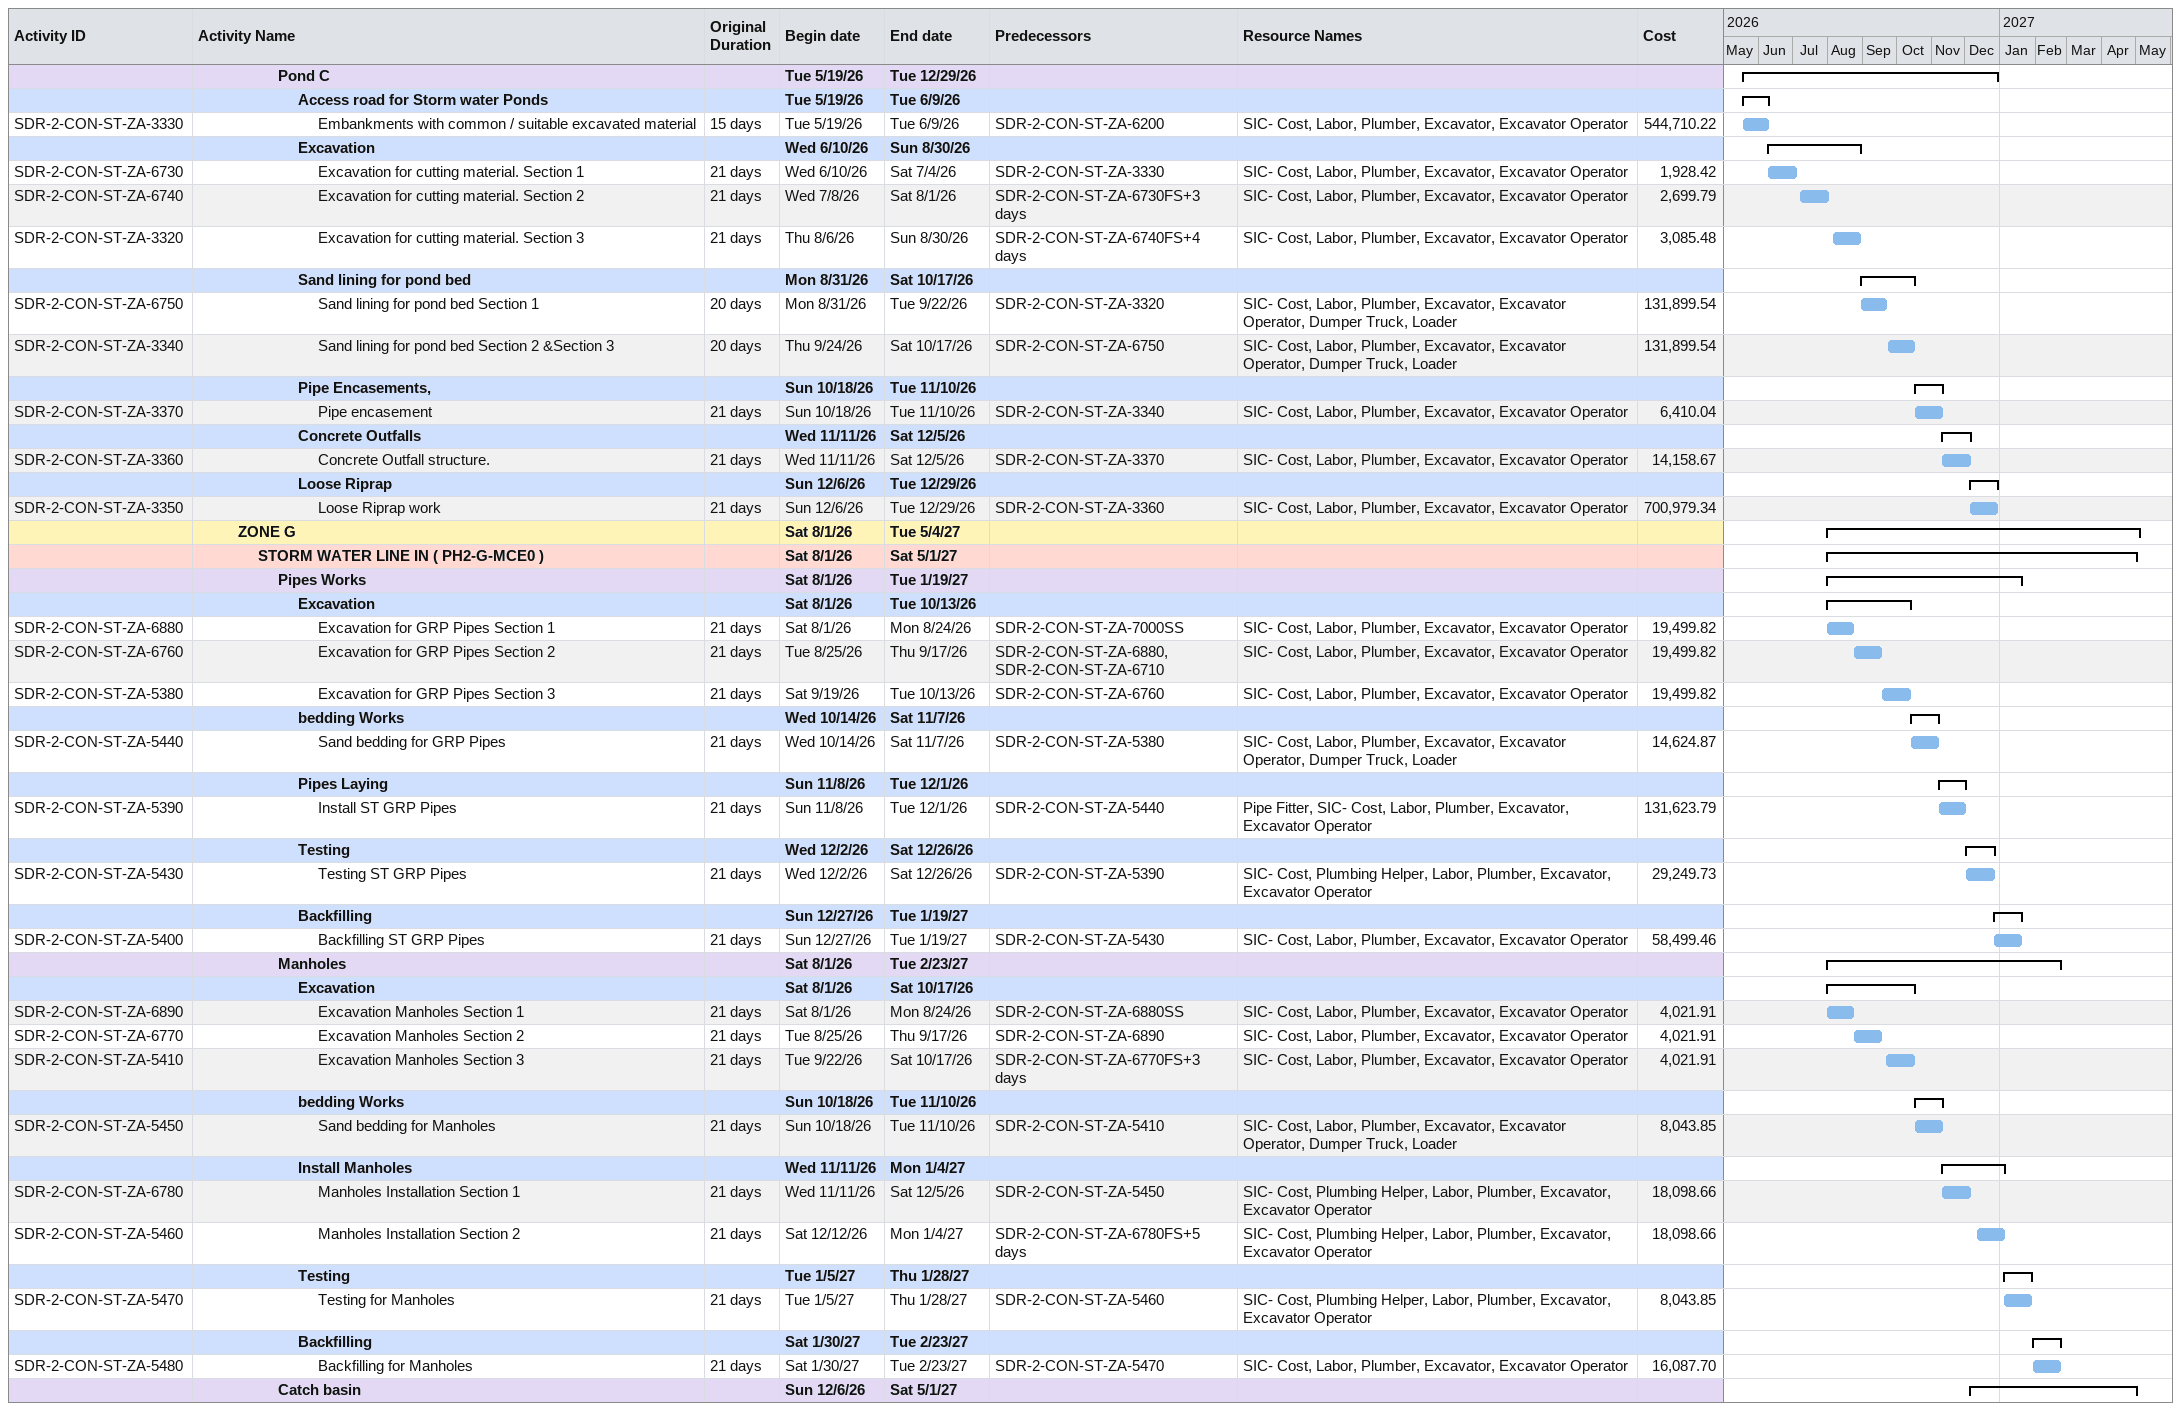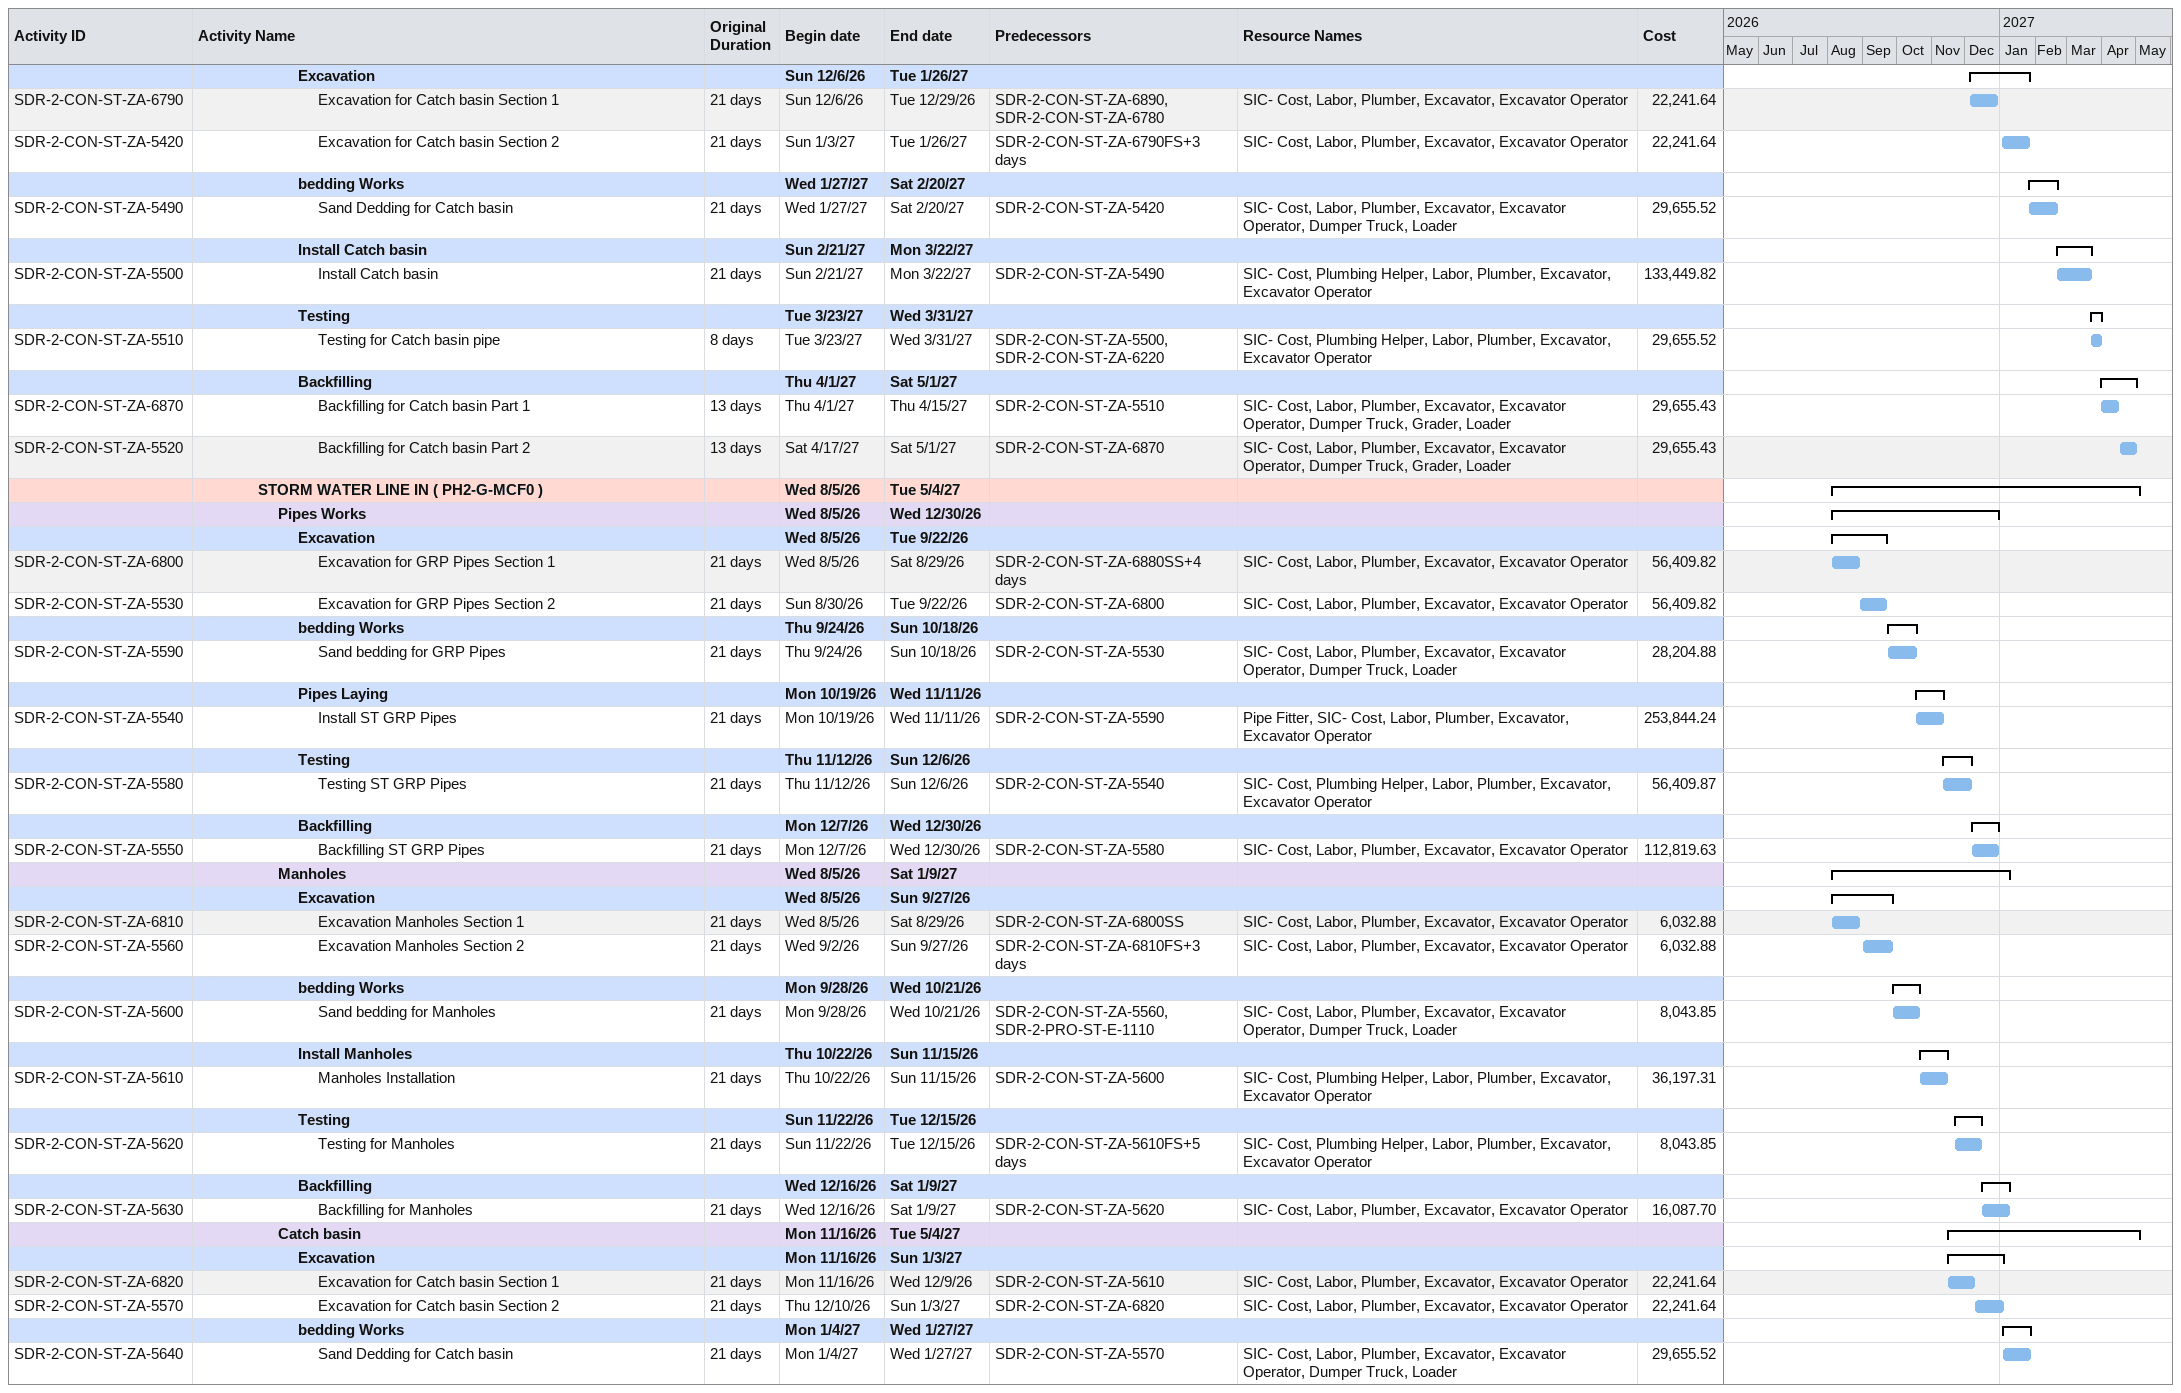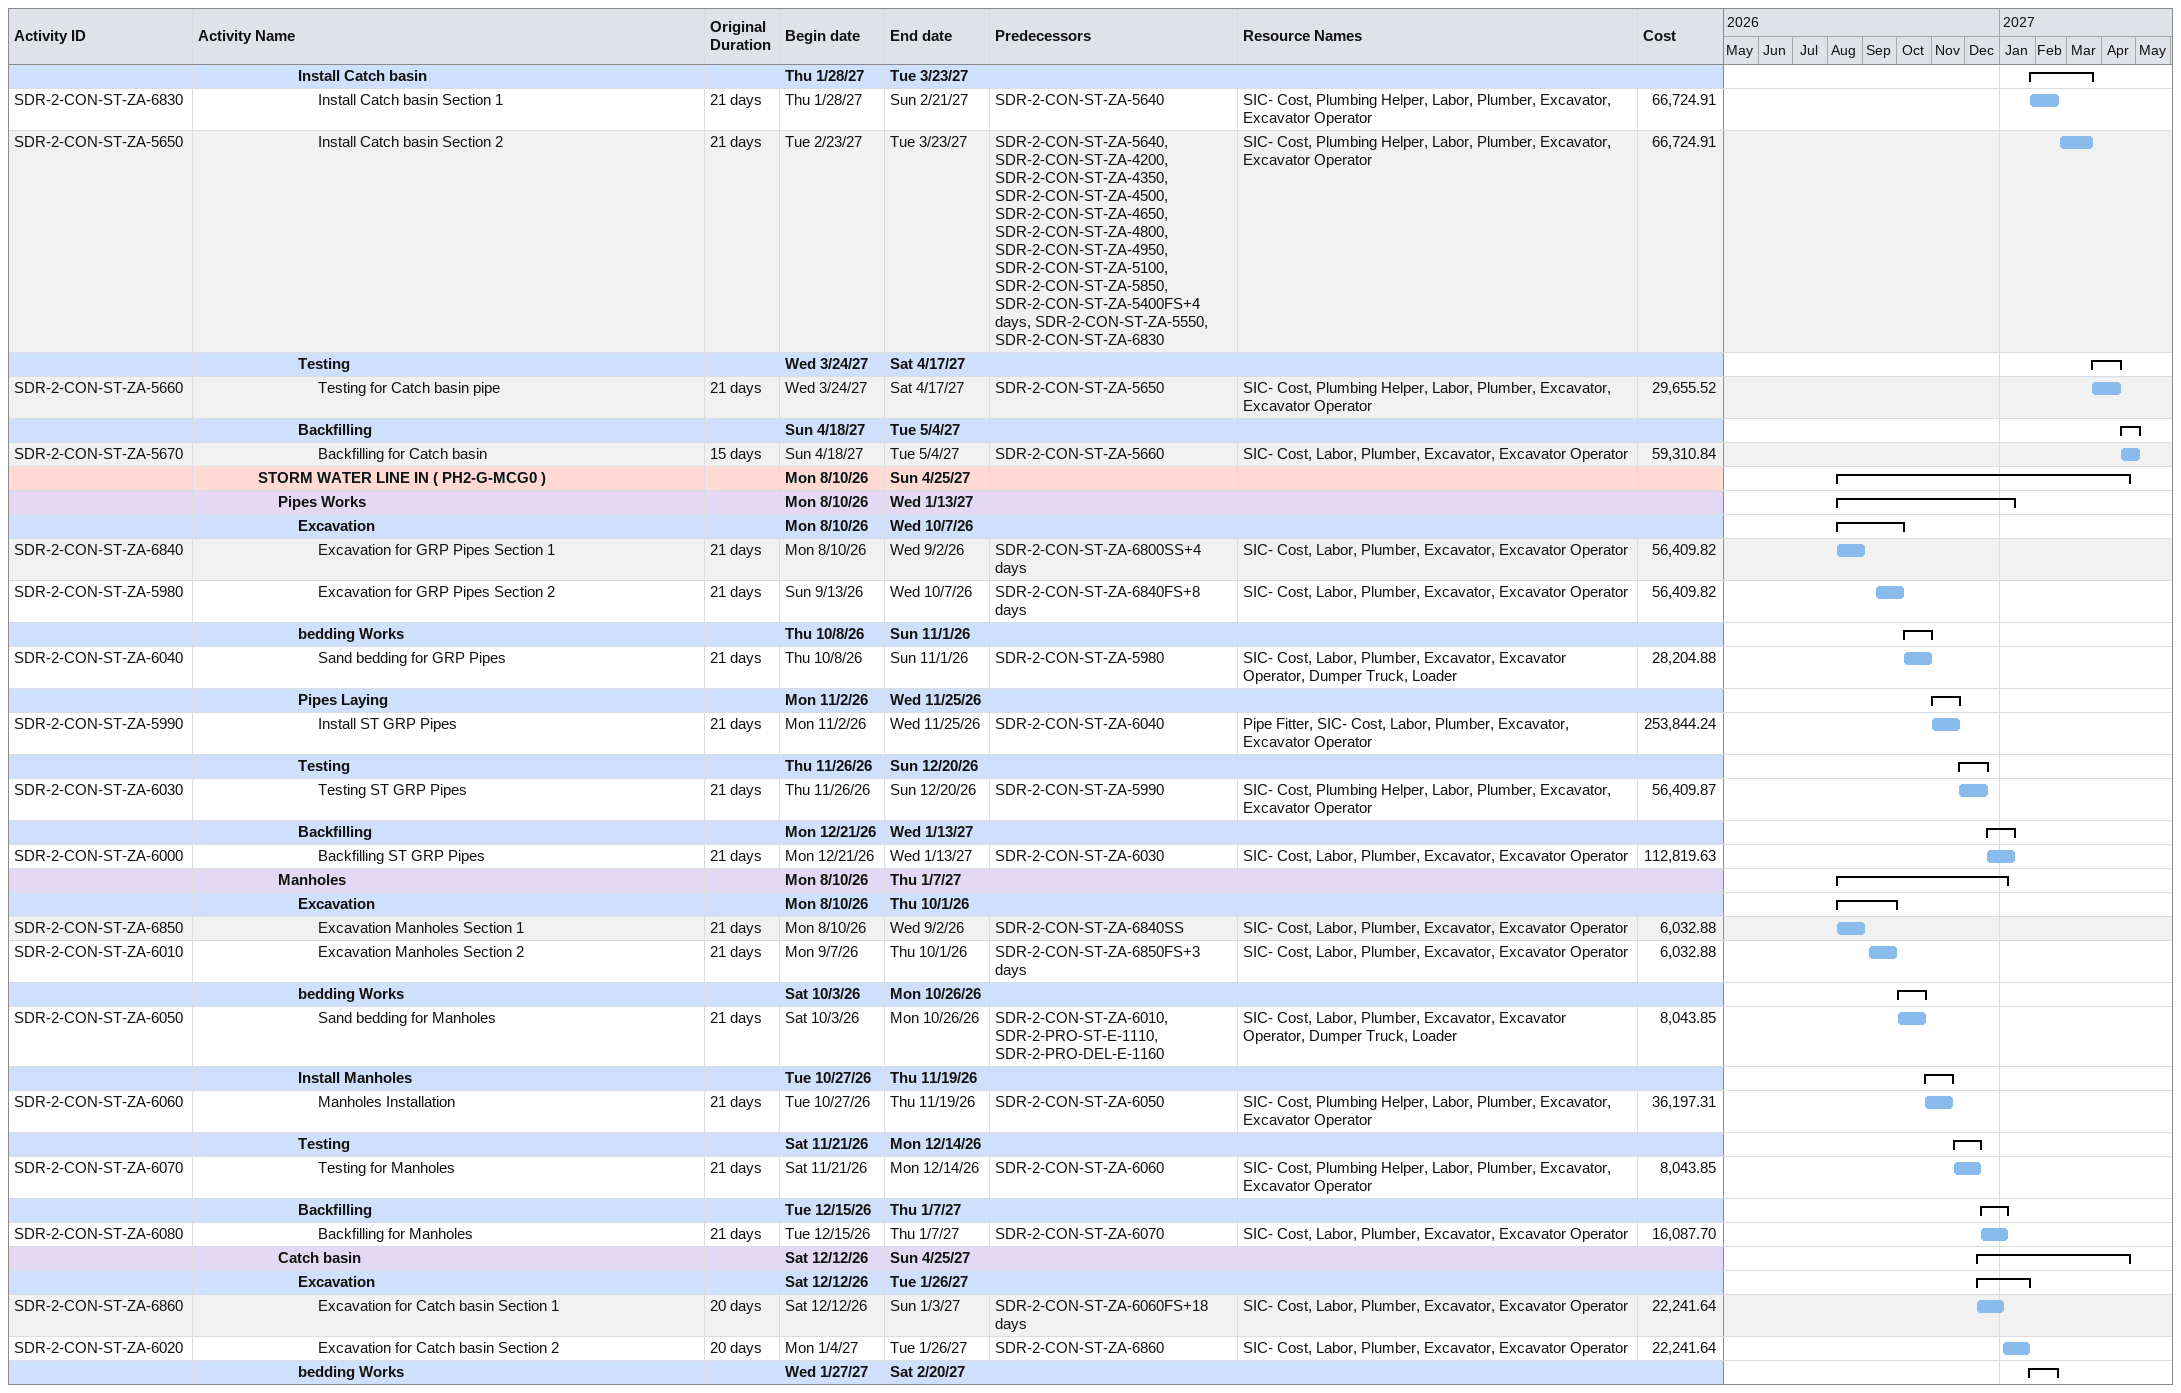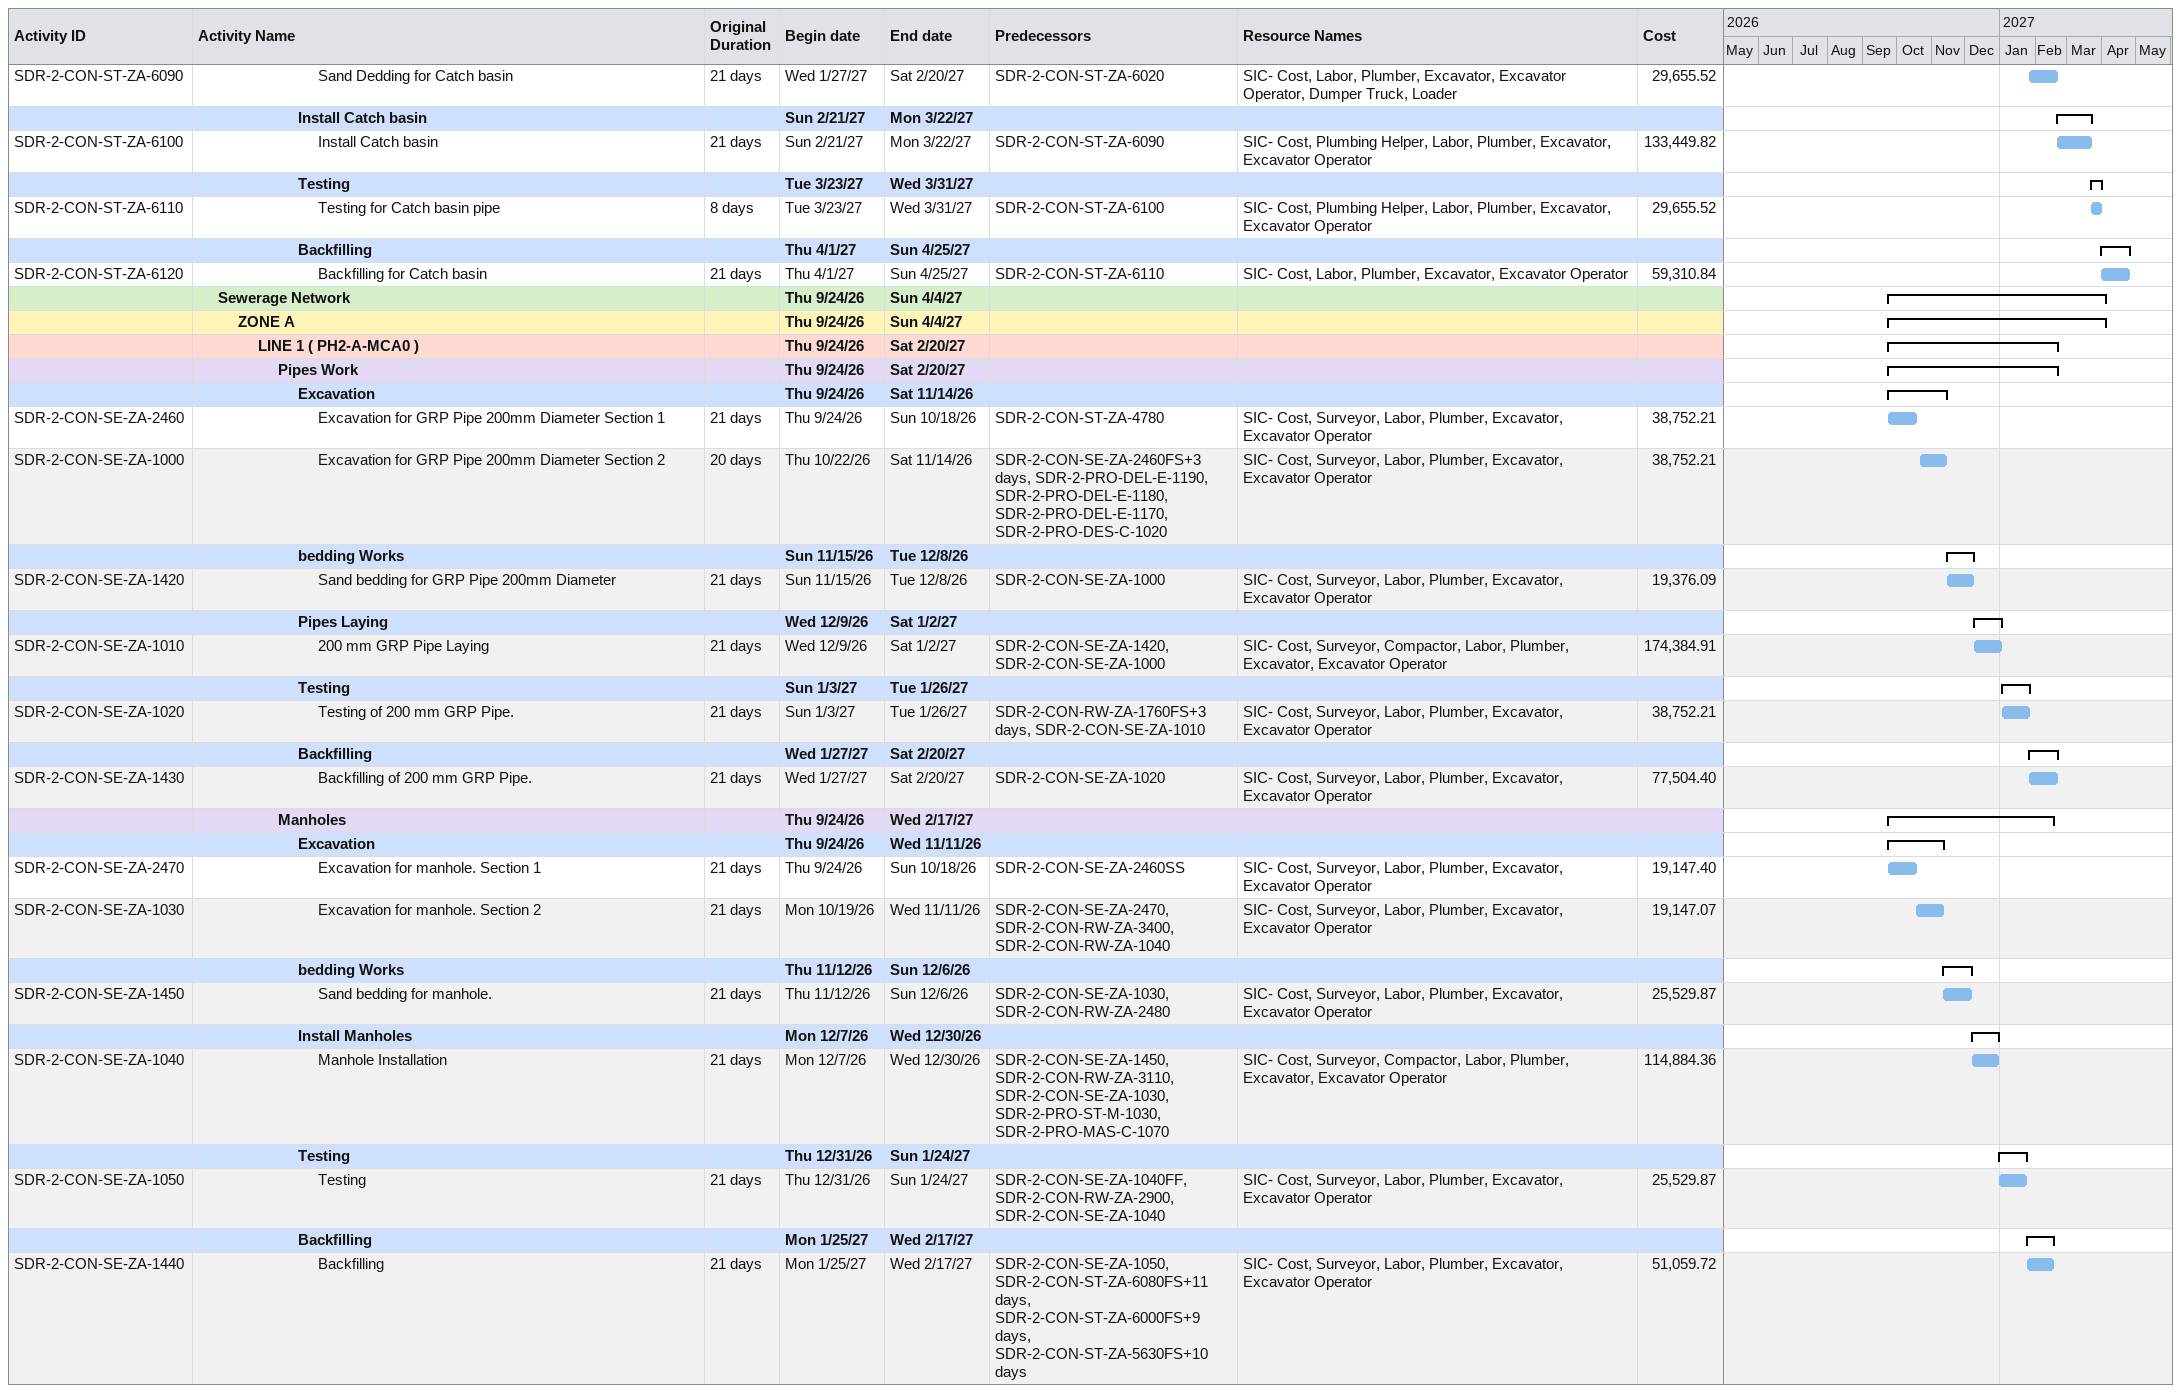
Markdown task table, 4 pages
| ID | Level | Task | Original duration | Start | Finish | Predecessors | Resources | Cost |
|---|---|---|---|---|---|---|---|---|
|  | 5 | **Pond C** |  | 2026-05-19 | 2026-12-29 |  |  |  |
|  | 6 | **Access road for Storm water Ponds** |  | 2026-05-19 | 2026-06-09 |  |  |  |
| SDR-2-CON-ST-ZA-3330 | 7 | Embankments with common / suitable excavated material | 15d | 2026-05-19 | 2026-06-09 | SDR-2-CON-ST-ZA-6200 | SIC- Cost, Labor, Plumber, Excavator, Excavator Operator | 544710.22 |
|  | 6 | **Excavation** |  | 2026-06-10 | 2026-08-30 |  |  |  |
| SDR-2-CON-ST-ZA-6730 | 7 | Excavation for cutting material. Section 1 | 21d | 2026-06-10 | 2026-07-04 | SDR-2-CON-ST-ZA-3330 | SIC- Cost, Labor, Plumber, Excavator, Excavator Operator | 1928.42 |
| SDR-2-CON-ST-ZA-6740 | 7 | Excavation for cutting material. Section 2 | 21d | 2026-07-08 | 2026-08-01 | SDR-2-CON-ST-ZA-6730FS+3d | SIC- Cost, Labor, Plumber, Excavator, Excavator Operator | 2699.79 |
| SDR-2-CON-ST-ZA-3320 | 7 | Excavation for cutting material. Section 3 | 21d | 2026-08-06 | 2026-08-30 | SDR-2-CON-ST-ZA-6740FS+4d | SIC- Cost, Labor, Plumber, Excavator, Excavator Operator | 3085.48 |
|  | 6 | **Sand lining for pond bed** |  | 2026-08-31 | 2026-10-17 |  |  |  |
| SDR-2-CON-ST-ZA-6750 | 7 | Sand lining for pond bed Section 1 | 20d | 2026-08-31 | 2026-09-22 | SDR-2-CON-ST-ZA-3320 | SIC- Cost, Labor, Plumber, Excavator, Excavator Operator, Dumper Truck, Loader | 131899.54 |
| SDR-2-CON-ST-ZA-3340 | 7 | Sand lining for pond bed Section 2 &Section 3 | 20d | 2026-09-24 | 2026-10-17 | SDR-2-CON-ST-ZA-6750 | SIC- Cost, Labor, Plumber, Excavator, Excavator Operator, Dumper Truck, Loader | 131899.54 |
|  | 6 | **Pipe Encasements,** |  | 2026-10-18 | 2026-11-10 |  |  |  |
| SDR-2-CON-ST-ZA-3370 | 7 | Pipe encasement | 21d | 2026-10-18 | 2026-11-10 | SDR-2-CON-ST-ZA-3340 | SIC- Cost, Labor, Plumber, Excavator, Excavator Operator | 6410.04 |
|  | 6 | **Concrete Outfalls** |  | 2026-11-11 | 2026-12-05 |  |  |  |
| SDR-2-CON-ST-ZA-3360 | 7 | Concrete Outfall structure. | 21d | 2026-11-11 | 2026-12-05 | SDR-2-CON-ST-ZA-3370 | SIC- Cost, Labor, Plumber, Excavator, Excavator Operator | 14158.67 |
|  | 6 | **Loose Riprap** |  | 2026-12-06 | 2026-12-29 |  |  |  |
| SDR-2-CON-ST-ZA-3350 | 7 | Loose Riprap work | 21d | 2026-12-06 | 2026-12-29 | SDR-2-CON-ST-ZA-3360 | SIC- Cost, Labor, Plumber, Excavator, Excavator Operator | 700979.34 |
|  | 3 | **ZONE G** |  | 2026-08-01 | 2027-05-04 |  |  |  |
|  | 4 | **STORM WATER LINE IN ( PH2-G-MCE0 )** |  | 2026-08-01 | 2027-05-01 |  |  |  |
|  | 5 | **Pipes Works** |  | 2026-08-01 | 2027-01-19 |  |  |  |
|  | 6 | **Excavation** |  | 2026-08-01 | 2026-10-13 |  |  |  |
| SDR-2-CON-ST-ZA-6880 | 7 | Excavation for GRP Pipes Section 1 | 21d | 2026-08-01 | 2026-08-24 | SDR-2-CON-ST-ZA-7000SS | SIC- Cost, Labor, Plumber, Excavator, Excavator Operator | 19499.82 |
| SDR-2-CON-ST-ZA-6760 | 7 | Excavation for GRP Pipes Section 2 | 21d | 2026-08-25 | 2026-09-17 | SDR-2-CON-ST-ZA-6880, SDR-2-CON-ST-ZA-6710 | SIC- Cost, Labor, Plumber, Excavator, Excavator Operator | 19499.82 |
| SDR-2-CON-ST-ZA-5380 | 7 | Excavation for GRP Pipes Section 3 | 21d | 2026-09-19 | 2026-10-13 | SDR-2-CON-ST-ZA-6760 | SIC- Cost, Labor, Plumber, Excavator, Excavator Operator | 19499.82 |
|  | 6 | **bedding Works** |  | 2026-10-14 | 2026-11-07 |  |  |  |
| SDR-2-CON-ST-ZA-5440 | 7 | Sand bedding for GRP Pipes | 21d | 2026-10-14 | 2026-11-07 | SDR-2-CON-ST-ZA-5380 | SIC- Cost, Labor, Plumber, Excavator, Excavator Operator, Dumper Truck, Loader | 14624.87 |
|  | 6 | **Pipes Laying** |  | 2026-11-08 | 2026-12-01 |  |  |  |
| SDR-2-CON-ST-ZA-5390 | 7 | Install ST GRP Pipes | 21d | 2026-11-08 | 2026-12-01 | SDR-2-CON-ST-ZA-5440 | Pipe Fitter, SIC- Cost, Labor, Plumber, Excavator, Excavator Operator | 131623.79 |
|  | 6 | **Testing** |  | 2026-12-02 | 2026-12-26 |  |  |  |
| SDR-2-CON-ST-ZA-5430 | 7 | Testing ST GRP Pipes | 21d | 2026-12-02 | 2026-12-26 | SDR-2-CON-ST-ZA-5390 | SIC- Cost, Plumbing Helper, Labor, Plumber, Excavator, Excavator Operator | 29249.73 |
|  | 6 | **Backfilling** |  | 2026-12-27 | 2027-01-19 |  |  |  |
| SDR-2-CON-ST-ZA-5400 | 7 | Backfilling ST GRP Pipes | 21d | 2026-12-27 | 2027-01-19 | SDR-2-CON-ST-ZA-5430 | SIC- Cost, Labor, Plumber, Excavator, Excavator Operator | 58499.46 |
|  | 5 | **Manholes** |  | 2026-08-01 | 2027-02-23 |  |  |  |
|  | 6 | **Excavation** |  | 2026-08-01 | 2026-10-17 |  |  |  |
| SDR-2-CON-ST-ZA-6890 | 7 | Excavation Manholes Section 1 | 21d | 2026-08-01 | 2026-08-24 | SDR-2-CON-ST-ZA-6880SS | SIC- Cost, Labor, Plumber, Excavator, Excavator Operator | 4021.91 |
| SDR-2-CON-ST-ZA-6770 | 7 | Excavation Manholes Section 2 | 21d | 2026-08-25 | 2026-09-17 | SDR-2-CON-ST-ZA-6890 | SIC- Cost, Labor, Plumber, Excavator, Excavator Operator | 4021.91 |
| SDR-2-CON-ST-ZA-5410 | 7 | Excavation Manholes Section 3 | 21d | 2026-09-22 | 2026-10-17 | SDR-2-CON-ST-ZA-6770FS+3d | SIC- Cost, Labor, Plumber, Excavator, Excavator Operator | 4021.91 |
|  | 6 | **bedding Works** |  | 2026-10-18 | 2026-11-10 |  |  |  |
| SDR-2-CON-ST-ZA-5450 | 7 | Sand bedding for Manholes | 21d | 2026-10-18 | 2026-11-10 | SDR-2-CON-ST-ZA-5410 | SIC- Cost, Labor, Plumber, Excavator, Excavator Operator, Dumper Truck, Loader | 8043.85 |
|  | 6 | **Install Manholes** |  | 2026-11-11 | 2027-01-04 |  |  |  |
| SDR-2-CON-ST-ZA-6780 | 7 | Manholes Installation Section 1 | 21d | 2026-11-11 | 2026-12-05 | SDR-2-CON-ST-ZA-5450 | SIC- Cost, Plumbing Helper, Labor, Plumber, Excavator, Excavator Operator | 18098.66 |
| SDR-2-CON-ST-ZA-5460 | 7 | Manholes Installation Section 2 | 21d | 2026-12-12 | 2027-01-04 | SDR-2-CON-ST-ZA-6780FS+5d | SIC- Cost, Plumbing Helper, Labor, Plumber, Excavator, Excavator Operator | 18098.66 |
|  | 6 | **Testing** |  | 2027-01-05 | 2027-01-28 |  |  |  |
| SDR-2-CON-ST-ZA-5470 | 7 | Testing for Manholes | 21d | 2027-01-05 | 2027-01-28 | SDR-2-CON-ST-ZA-5460 | SIC- Cost, Plumbing Helper, Labor, Plumber, Excavator, Excavator Operator | 8043.85 |
|  | 6 | **Backfilling** |  | 2027-01-30 | 2027-02-23 |  |  |  |
| SDR-2-CON-ST-ZA-5480 | 7 | Backfilling for Manholes | 21d | 2027-01-30 | 2027-02-23 | SDR-2-CON-ST-ZA-5470 | SIC- Cost, Labor, Plumber, Excavator, Excavator Operator | 16087.70 |
|  | 5 | **Catch basin** |  | 2026-12-06 | 2027-05-01 |  |  |  |
|  | 6 | **Excavation** |  | 2026-12-06 | 2027-01-26 |  |  |  |
| SDR-2-CON-ST-ZA-6790 | 7 | Excavation for Catch basin Section 1 | 21d | 2026-12-06 | 2026-12-29 | SDR-2-CON-ST-ZA-6890, SDR-2-CON-ST-ZA-6780 | SIC- Cost, Labor, Plumber, Excavator, Excavator Operator | 22241.64 |
| SDR-2-CON-ST-ZA-5420 | 7 | Excavation for Catch basin Section 2 | 21d | 2027-01-03 | 2027-01-26 | SDR-2-CON-ST-ZA-6790FS+3d | SIC- Cost, Labor, Plumber, Excavator, Excavator Operator | 22241.64 |
|  | 6 | **bedding Works** |  | 2027-01-27 | 2027-02-20 |  |  |  |
| SDR-2-CON-ST-ZA-5490 | 7 | Sand Dedding for Catch basin | 21d | 2027-01-27 | 2027-02-20 | SDR-2-CON-ST-ZA-5420 | SIC- Cost, Labor, Plumber, Excavator, Excavator Operator, Dumper Truck, Loader | 29655.52 |
|  | 6 | **Install Catch basin** |  | 2027-02-21 | 2027-03-22 |  |  |  |
| SDR-2-CON-ST-ZA-5500 | 7 | Install Catch basin | 21d | 2027-02-21 | 2027-03-22 | SDR-2-CON-ST-ZA-5490 | SIC- Cost, Plumbing Helper, Labor, Plumber, Excavator, Excavator Operator | 133449.82 |
|  | 6 | **Testing** |  | 2027-03-23 | 2027-03-31 |  |  |  |
| SDR-2-CON-ST-ZA-5510 | 7 | Testing for Catch basin pipe | 8d | 2027-03-23 | 2027-03-31 | SDR-2-CON-ST-ZA-5500, SDR-2-CON-ST-ZA-6220 | SIC- Cost, Plumbing Helper, Labor, Plumber, Excavator, Excavator Operator | 29655.52 |
|  | 6 | **Backfilling** |  | 2027-04-01 | 2027-05-01 |  |  |  |
| SDR-2-CON-ST-ZA-6870 | 7 | Backfilling for Catch basin Part 1 | 13d | 2027-04-01 | 2027-04-15 | SDR-2-CON-ST-ZA-5510 | SIC- Cost, Labor, Plumber, Excavator, Excavator Operator, Dumper Truck, Grader, Loader | 29655.43 |
| SDR-2-CON-ST-ZA-5520 | 7 | Backfilling for Catch basin Part 2 | 13d | 2027-04-17 | 2027-05-01 | SDR-2-CON-ST-ZA-6870 | SIC- Cost, Labor, Plumber, Excavator, Excavator Operator, Dumper Truck, Grader, Loader | 29655.43 |
|  | 4 | **STORM WATER LINE IN ( PH2-G-MCF0 )** |  | 2026-08-05 | 2027-05-04 |  |  |  |
|  | 5 | **Pipes Works** |  | 2026-08-05 | 2026-12-30 |  |  |  |
|  | 6 | **Excavation** |  | 2026-08-05 | 2026-09-22 |  |  |  |
| SDR-2-CON-ST-ZA-6800 | 7 | Excavation for GRP Pipes Section 1 | 21d | 2026-08-05 | 2026-08-29 | SDR-2-CON-ST-ZA-6880SS+4d | SIC- Cost, Labor, Plumber, Excavator, Excavator Operator | 56409.82 |
| SDR-2-CON-ST-ZA-5530 | 7 | Excavation for GRP Pipes Section 2 | 21d | 2026-08-30 | 2026-09-22 | SDR-2-CON-ST-ZA-6800 | SIC- Cost, Labor, Plumber, Excavator, Excavator Operator | 56409.82 |
|  | 6 | **bedding Works** |  | 2026-09-24 | 2026-10-18 |  |  |  |
| SDR-2-CON-ST-ZA-5590 | 7 | Sand bedding for GRP Pipes | 21d | 2026-09-24 | 2026-10-18 | SDR-2-CON-ST-ZA-5530 | SIC- Cost, Labor, Plumber, Excavator, Excavator Operator, Dumper Truck, Loader | 28204.88 |
|  | 6 | **Pipes Laying** |  | 2026-10-19 | 2026-11-11 |  |  |  |
| SDR-2-CON-ST-ZA-5540 | 7 | Install ST GRP Pipes | 21d | 2026-10-19 | 2026-11-11 | SDR-2-CON-ST-ZA-5590 | Pipe Fitter, SIC- Cost, Labor, Plumber, Excavator, Excavator Operator | 253844.24 |
|  | 6 | **Testing** |  | 2026-11-12 | 2026-12-06 |  |  |  |
| SDR-2-CON-ST-ZA-5580 | 7 | Testing ST GRP Pipes | 21d | 2026-11-12 | 2026-12-06 | SDR-2-CON-ST-ZA-5540 | SIC- Cost, Plumbing Helper, Labor, Plumber, Excavator, Excavator Operator | 56409.87 |
|  | 6 | **Backfilling** |  | 2026-12-07 | 2026-12-30 |  |  |  |
| SDR-2-CON-ST-ZA-5550 | 7 | Backfilling ST GRP Pipes | 21d | 2026-12-07 | 2026-12-30 | SDR-2-CON-ST-ZA-5580 | SIC- Cost, Labor, Plumber, Excavator, Excavator Operator | 112819.63 |
|  | 5 | **Manholes** |  | 2026-08-05 | 2027-01-09 |  |  |  |
|  | 6 | **Excavation** |  | 2026-08-05 | 2026-09-27 |  |  |  |
| SDR-2-CON-ST-ZA-6810 | 7 | Excavation Manholes Section 1 | 21d | 2026-08-05 | 2026-08-29 | SDR-2-CON-ST-ZA-6800SS | SIC- Cost, Labor, Plumber, Excavator, Excavator Operator | 6032.88 |
| SDR-2-CON-ST-ZA-5560 | 7 | Excavation Manholes Section 2 | 21d | 2026-09-02 | 2026-09-27 | SDR-2-CON-ST-ZA-6810FS+3d | SIC- Cost, Labor, Plumber, Excavator, Excavator Operator | 6032.88 |
|  | 6 | **bedding Works** |  | 2026-09-28 | 2026-10-21 |  |  |  |
| SDR-2-CON-ST-ZA-5600 | 7 | Sand bedding for Manholes | 21d | 2026-09-28 | 2026-10-21 | SDR-2-CON-ST-ZA-5560, SDR-2-PRO-ST-E-1110 | SIC- Cost, Labor, Plumber, Excavator, Excavator Operator, Dumper Truck, Loader | 8043.85 |
|  | 6 | **Install Manholes** |  | 2026-10-22 | 2026-11-15 |  |  |  |
| SDR-2-CON-ST-ZA-5610 | 7 | Manholes Installation | 21d | 2026-10-22 | 2026-11-15 | SDR-2-CON-ST-ZA-5600 | SIC- Cost, Plumbing Helper, Labor, Plumber, Excavator, Excavator Operator | 36197.31 |
|  | 6 | **Testing** |  | 2026-11-22 | 2026-12-15 |  |  |  |
| SDR-2-CON-ST-ZA-5620 | 7 | Testing for Manholes | 21d | 2026-11-22 | 2026-12-15 | SDR-2-CON-ST-ZA-5610FS+5d | SIC- Cost, Plumbing Helper, Labor, Plumber, Excavator, Excavator Operator | 8043.85 |
|  | 6 | **Backfilling** |  | 2026-12-16 | 2027-01-09 |  |  |  |
| SDR-2-CON-ST-ZA-5630 | 7 | Backfilling for Manholes | 21d | 2026-12-16 | 2027-01-09 | SDR-2-CON-ST-ZA-5620 | SIC- Cost, Labor, Plumber, Excavator, Excavator Operator | 16087.70 |
|  | 5 | **Catch basin** |  | 2026-11-16 | 2027-05-04 |  |  |  |
|  | 6 | **Excavation** |  | 2026-11-16 | 2027-01-03 |  |  |  |
| SDR-2-CON-ST-ZA-6820 | 7 | Excavation for Catch basin Section 1 | 21d | 2026-11-16 | 2026-12-09 | SDR-2-CON-ST-ZA-5610 | SIC- Cost, Labor, Plumber, Excavator, Excavator Operator | 22241.64 |
| SDR-2-CON-ST-ZA-5570 | 7 | Excavation for Catch basin Section 2 | 21d | 2026-12-10 | 2027-01-03 | SDR-2-CON-ST-ZA-6820 | SIC- Cost, Labor, Plumber, Excavator, Excavator Operator | 22241.64 |
|  | 6 | **bedding Works** |  | 2027-01-04 | 2027-01-27 |  |  |  |
| SDR-2-CON-ST-ZA-5640 | 7 | Sand Dedding for Catch basin | 21d | 2027-01-04 | 2027-01-27 | SDR-2-CON-ST-ZA-5570 | SIC- Cost, Labor, Plumber, Excavator, Excavator Operator, Dumper Truck, Loader | 29655.52 |
|  | 6 | **Install Catch basin** |  | 2027-01-28 | 2027-03-23 |  |  |  |
| SDR-2-CON-ST-ZA-6830 | 7 | Install Catch basin Section 1 | 21d | 2027-01-28 | 2027-02-21 | SDR-2-CON-ST-ZA-5640 | SIC- Cost, Plumbing Helper, Labor, Plumber, Excavator, Excavator Operator | 66724.91 |
| SDR-2-CON-ST-ZA-5650 | 7 | Install Catch basin Section 2 | 21d | 2027-02-23 | 2027-03-23 | SDR-2-CON-ST-ZA-5640, SDR-2-CON-ST-ZA-4200, SDR-2-CON-ST-ZA-4350, SDR-2-CON-ST-ZA-4500, SDR-2-CON-ST-ZA-4650, SDR-2-CON-ST-ZA-4800, SDR-2-CON-ST-ZA-4950, SDR-2-CON-ST-ZA-5100, SDR-2-CON-ST-ZA-5850, SDR-2-CON-ST-ZA-5400FS+4d, SDR-2-CON-ST-ZA-5550, SDR-2-CON-ST-ZA-6830 | SIC- Cost, Plumbing Helper, Labor, Plumber, Excavator, Excavator Operator | 66724.91 |
|  | 6 | **Testing** |  | 2027-03-24 | 2027-04-17 |  |  |  |
| SDR-2-CON-ST-ZA-5660 | 7 | Testing for Catch basin pipe | 21d | 2027-03-24 | 2027-04-17 | SDR-2-CON-ST-ZA-5650 | SIC- Cost, Plumbing Helper, Labor, Plumber, Excavator, Excavator Operator | 29655.52 |
|  | 6 | **Backfilling** |  | 2027-04-18 | 2027-05-04 |  |  |  |
| SDR-2-CON-ST-ZA-5670 | 7 | Backfilling for Catch basin | 15d | 2027-04-18 | 2027-05-04 | SDR-2-CON-ST-ZA-5660 | SIC- Cost, Labor, Plumber, Excavator, Excavator Operator | 59310.84 |
|  | 4 | **STORM WATER LINE IN ( PH2-G-MCG0 )** |  | 2026-08-10 | 2027-04-25 |  |  |  |
|  | 5 | **Pipes Works** |  | 2026-08-10 | 2027-01-13 |  |  |  |
|  | 6 | **Excavation** |  | 2026-08-10 | 2026-10-07 |  |  |  |
| SDR-2-CON-ST-ZA-6840 | 7 | Excavation for GRP Pipes Section 1 | 21d | 2026-08-10 | 2026-09-02 | SDR-2-CON-ST-ZA-6800SS+4d | SIC- Cost, Labor, Plumber, Excavator, Excavator Operator | 56409.82 |
| SDR-2-CON-ST-ZA-5980 | 7 | Excavation for GRP Pipes Section 2 | 21d | 2026-09-13 | 2026-10-07 | SDR-2-CON-ST-ZA-6840FS+8d | SIC- Cost, Labor, Plumber, Excavator, Excavator Operator | 56409.82 |
|  | 6 | **bedding Works** |  | 2026-10-08 | 2026-11-01 |  |  |  |
| SDR-2-CON-ST-ZA-6040 | 7 | Sand bedding for GRP Pipes | 21d | 2026-10-08 | 2026-11-01 | SDR-2-CON-ST-ZA-5980 | SIC- Cost, Labor, Plumber, Excavator, Excavator Operator, Dumper Truck, Loader | 28204.88 |
|  | 6 | **Pipes Laying** |  | 2026-11-02 | 2026-11-25 |  |  |  |
| SDR-2-CON-ST-ZA-5990 | 7 | Install ST GRP Pipes | 21d | 2026-11-02 | 2026-11-25 | SDR-2-CON-ST-ZA-6040 | Pipe Fitter, SIC- Cost, Labor, Plumber, Excavator, Excavator Operator | 253844.24 |
|  | 6 | **Testing** |  | 2026-11-26 | 2026-12-20 |  |  |  |
| SDR-2-CON-ST-ZA-6030 | 7 | Testing ST GRP Pipes | 21d | 2026-11-26 | 2026-12-20 | SDR-2-CON-ST-ZA-5990 | SIC- Cost, Plumbing Helper, Labor, Plumber, Excavator, Excavator Operator | 56409.87 |
|  | 6 | **Backfilling** |  | 2026-12-21 | 2027-01-13 |  |  |  |
| SDR-2-CON-ST-ZA-6000 | 7 | Backfilling ST GRP Pipes | 21d | 2026-12-21 | 2027-01-13 | SDR-2-CON-ST-ZA-6030 | SIC- Cost, Labor, Plumber, Excavator, Excavator Operator | 112819.63 |
|  | 5 | **Manholes** |  | 2026-08-10 | 2027-01-07 |  |  |  |
|  | 6 | **Excavation** |  | 2026-08-10 | 2026-10-01 |  |  |  |
| SDR-2-CON-ST-ZA-6850 | 7 | Excavation Manholes Section 1 | 21d | 2026-08-10 | 2026-09-02 | SDR-2-CON-ST-ZA-6840SS | SIC- Cost, Labor, Plumber, Excavator, Excavator Operator | 6032.88 |
| SDR-2-CON-ST-ZA-6010 | 7 | Excavation Manholes Section 2 | 21d | 2026-09-07 | 2026-10-01 | SDR-2-CON-ST-ZA-6850FS+3d | SIC- Cost, Labor, Plumber, Excavator, Excavator Operator | 6032.88 |
|  | 6 | **bedding Works** |  | 2026-10-03 | 2026-10-26 |  |  |  |
| SDR-2-CON-ST-ZA-6050 | 7 | Sand bedding for Manholes | 21d | 2026-10-03 | 2026-10-26 | SDR-2-CON-ST-ZA-6010, SDR-2-PRO-ST-E-1110, SDR-2-PRO-DEL-E-1160 | SIC- Cost, Labor, Plumber, Excavator, Excavator Operator, Dumper Truck, Loader | 8043.85 |
|  | 6 | **Install Manholes** |  | 2026-10-27 | 2026-11-19 |  |  |  |
| SDR-2-CON-ST-ZA-6060 | 7 | Manholes Installation | 21d | 2026-10-27 | 2026-11-19 | SDR-2-CON-ST-ZA-6050 | SIC- Cost, Plumbing Helper, Labor, Plumber, Excavator, Excavator Operator | 36197.31 |
|  | 6 | **Testing** |  | 2026-11-21 | 2026-12-14 |  |  |  |
| SDR-2-CON-ST-ZA-6070 | 7 | Testing for Manholes | 21d | 2026-11-21 | 2026-12-14 | SDR-2-CON-ST-ZA-6060 | SIC- Cost, Plumbing Helper, Labor, Plumber, Excavator, Excavator Operator | 8043.85 |
|  | 6 | **Backfilling** |  | 2026-12-15 | 2027-01-07 |  |  |  |
| SDR-2-CON-ST-ZA-6080 | 7 | Backfilling for Manholes | 21d | 2026-12-15 | 2027-01-07 | SDR-2-CON-ST-ZA-6070 | SIC- Cost, Labor, Plumber, Excavator, Excavator Operator | 16087.70 |
|  | 5 | **Catch basin** |  | 2026-12-12 | 2027-04-25 |  |  |  |
|  | 6 | **Excavation** |  | 2026-12-12 | 2027-01-26 |  |  |  |
| SDR-2-CON-ST-ZA-6860 | 7 | Excavation for Catch basin Section 1 | 20d | 2026-12-12 | 2027-01-03 | SDR-2-CON-ST-ZA-6060FS+18d | SIC- Cost, Labor, Plumber, Excavator, Excavator Operator | 22241.64 |
| SDR-2-CON-ST-ZA-6020 | 7 | Excavation for Catch basin Section 2 | 20d | 2027-01-04 | 2027-01-26 | SDR-2-CON-ST-ZA-6860 | SIC- Cost, Labor, Plumber, Excavator, Excavator Operator | 22241.64 |
|  | 6 | **bedding Works** |  | 2027-01-27 | 2027-02-20 |  |  |  |
| SDR-2-CON-ST-ZA-6090 | 7 | Sand Dedding for Catch basin | 21d | 2027-01-27 | 2027-02-20 | SDR-2-CON-ST-ZA-6020 | SIC- Cost, Labor, Plumber, Excavator, Excavator Operator, Dumper Truck, Loader | 29655.52 |
|  | 6 | **Install Catch basin** |  | 2027-02-21 | 2027-03-22 |  |  |  |
| SDR-2-CON-ST-ZA-6100 | 7 | Install Catch basin | 21d | 2027-02-21 | 2027-03-22 | SDR-2-CON-ST-ZA-6090 | SIC- Cost, Plumbing Helper, Labor, Plumber, Excavator, Excavator Operator | 133449.82 |
|  | 6 | **Testing** |  | 2027-03-23 | 2027-03-31 |  |  |  |
| SDR-2-CON-ST-ZA-6110 | 7 | Testing for Catch basin pipe | 8d | 2027-03-23 | 2027-03-31 | SDR-2-CON-ST-ZA-6100 | SIC- Cost, Plumbing Helper, Labor, Plumber, Excavator, Excavator Operator | 29655.52 |
|  | 6 | **Backfilling** |  | 2027-04-01 | 2027-04-25 |  |  |  |
| SDR-2-CON-ST-ZA-6120 | 7 | Backfilling for Catch basin | 21d | 2027-04-01 | 2027-04-25 | SDR-2-CON-ST-ZA-6110 | SIC- Cost, Labor, Plumber, Excavator, Excavator Operator | 59310.84 |
|  | 2 | **Sewerage Network** |  | 2026-09-24 | 2027-04-04 |  |  |  |
|  | 3 | **ZONE A** |  | 2026-09-24 | 2027-04-04 |  |  |  |
|  | 4 | **LINE 1 ( PH2-A-MCA0 )** |  | 2026-09-24 | 2027-02-20 |  |  |  |
|  | 5 | **Pipes Work** |  | 2026-09-24 | 2027-02-20 |  |  |  |
|  | 6 | **Excavation** |  | 2026-09-24 | 2026-11-14 |  |  |  |
| SDR-2-CON-SE-ZA-2460 | 7 | Excavation for GRP Pipe 200mm Diameter Section 1 | 21d | 2026-09-24 | 2026-10-18 | SDR-2-CON-ST-ZA-4780 | SIC- Cost, Surveyor, Labor, Plumber, Excavator, Excavator Operator | 38752.21 |
| SDR-2-CON-SE-ZA-1000 | 7 | Excavation for GRP Pipe 200mm Diameter Section 2 | 20d | 2026-10-22 | 2026-11-14 | SDR-2-CON-SE-ZA-2460FS+3d, SDR-2-PRO-DEL-E-1190, SDR-2-PRO-DEL-E-1180, SDR-2-PRO-DEL-E-1170, SDR-2-PRO-DES-C-1020 | SIC- Cost, Surveyor, Labor, Plumber, Excavator, Excavator Operator | 38752.21 |
|  | 6 | **bedding Works** |  | 2026-11-15 | 2026-12-08 |  |  |  |
| SDR-2-CON-SE-ZA-1420 | 7 | Sand bedding for GRP Pipe 200mm Diameter | 21d | 2026-11-15 | 2026-12-08 | SDR-2-CON-SE-ZA-1000 | SIC- Cost, Surveyor, Labor, Plumber, Excavator, Excavator Operator | 19376.09 |
|  | 6 | **Pipes Laying** |  | 2026-12-09 | 2027-01-02 |  |  |  |
| SDR-2-CON-SE-ZA-1010 | 7 | 200 mm GRP Pipe Laying | 21d | 2026-12-09 | 2027-01-02 | SDR-2-CON-SE-ZA-1420, SDR-2-CON-SE-ZA-1000 | SIC- Cost, Surveyor, Compactor, Labor, Plumber, Excavator, Excavator Operator | 174384.91 |
|  | 6 | **Testing** |  | 2027-01-03 | 2027-01-26 |  |  |  |
| SDR-2-CON-SE-ZA-1020 | 7 | Testing of 200 mm GRP Pipe. | 21d | 2027-01-03 | 2027-01-26 | SDR-2-CON-RW-ZA-1760FS+3d, SDR-2-CON-SE-ZA-1010 | SIC- Cost, Surveyor, Labor, Plumber, Excavator, Excavator Operator | 38752.21 |
|  | 6 | **Backfilling** |  | 2027-01-27 | 2027-02-20 |  |  |  |
| SDR-2-CON-SE-ZA-1430 | 7 | Backfilling of 200 mm GRP Pipe. | 21d | 2027-01-27 | 2027-02-20 | SDR-2-CON-SE-ZA-1020 | SIC- Cost, Surveyor, Labor, Plumber, Excavator, Excavator Operator | 77504.40 |
|  | 5 | **Manholes** |  | 2026-09-24 | 2027-02-17 |  |  |  |
|  | 6 | **Excavation** |  | 2026-09-24 | 2026-11-11 |  |  |  |
| SDR-2-CON-SE-ZA-2470 | 7 | Excavation for manhole. Section 1 | 21d | 2026-09-24 | 2026-10-18 | SDR-2-CON-SE-ZA-2460SS | SIC- Cost, Surveyor, Labor, Plumber, Excavator, Excavator Operator | 19147.40 |
| SDR-2-CON-SE-ZA-1030 | 7 | Excavation for manhole. Section 2 | 21d | 2026-10-19 | 2026-11-11 | SDR-2-CON-SE-ZA-2470, SDR-2-CON-RW-ZA-3400, SDR-2-CON-RW-ZA-1040 | SIC- Cost, Surveyor, Labor, Plumber, Excavator, Excavator Operator | 19147.07 |
|  | 6 | **bedding Works** |  | 2026-11-12 | 2026-12-06 |  |  |  |
| SDR-2-CON-SE-ZA-1450 | 7 | Sand bedding for manhole. | 21d | 2026-11-12 | 2026-12-06 | SDR-2-CON-SE-ZA-1030, SDR-2-CON-RW-ZA-2480 | SIC- Cost, Surveyor, Labor, Plumber, Excavator, Excavator Operator | 25529.87 |
|  | 6 | **Install Manholes** |  | 2026-12-07 | 2026-12-30 |  |  |  |
| SDR-2-CON-SE-ZA-1040 | 7 | Manhole Installation | 21d | 2026-12-07 | 2026-12-30 | SDR-2-CON-SE-ZA-1450, SDR-2-CON-RW-ZA-3110, SDR-2-CON-SE-ZA-1030, SDR-2-PRO-ST-M-1030, SDR-2-PRO-MAS-C-1070 | SIC- Cost, Surveyor, Compactor, Labor, Plumber, Excavator, Excavator Operator | 114884.36 |
|  | 6 | **Testing** |  | 2026-12-31 | 2027-01-24 |  |  |  |
| SDR-2-CON-SE-ZA-1050 | 7 | Testing | 21d | 2026-12-31 | 2027-01-24 | SDR-2-CON-SE-ZA-1040FF, SDR-2-CON-RW-ZA-2900, SDR-2-CON-SE-ZA-1040 | SIC- Cost, Surveyor, Labor, Plumber, Excavator, Excavator Operator | 25529.87 |
|  | 6 | **Backfilling** |  | 2027-01-25 | 2027-02-17 |  |  |  |
| SDR-2-CON-SE-ZA-1440 | 7 | Backfilling | 21d | 2027-01-25 | 2027-02-17 | SDR-2-CON-SE-ZA-1050, SDR-2-CON-ST-ZA-6080FS+11d, SDR-2-CON-ST-ZA-6000FS+9d, SDR-2-CON-ST-ZA-5630FS+10d | SIC- Cost, Surveyor, Labor, Plumber, Excavator, Excavator Operator | 51059.72 |
